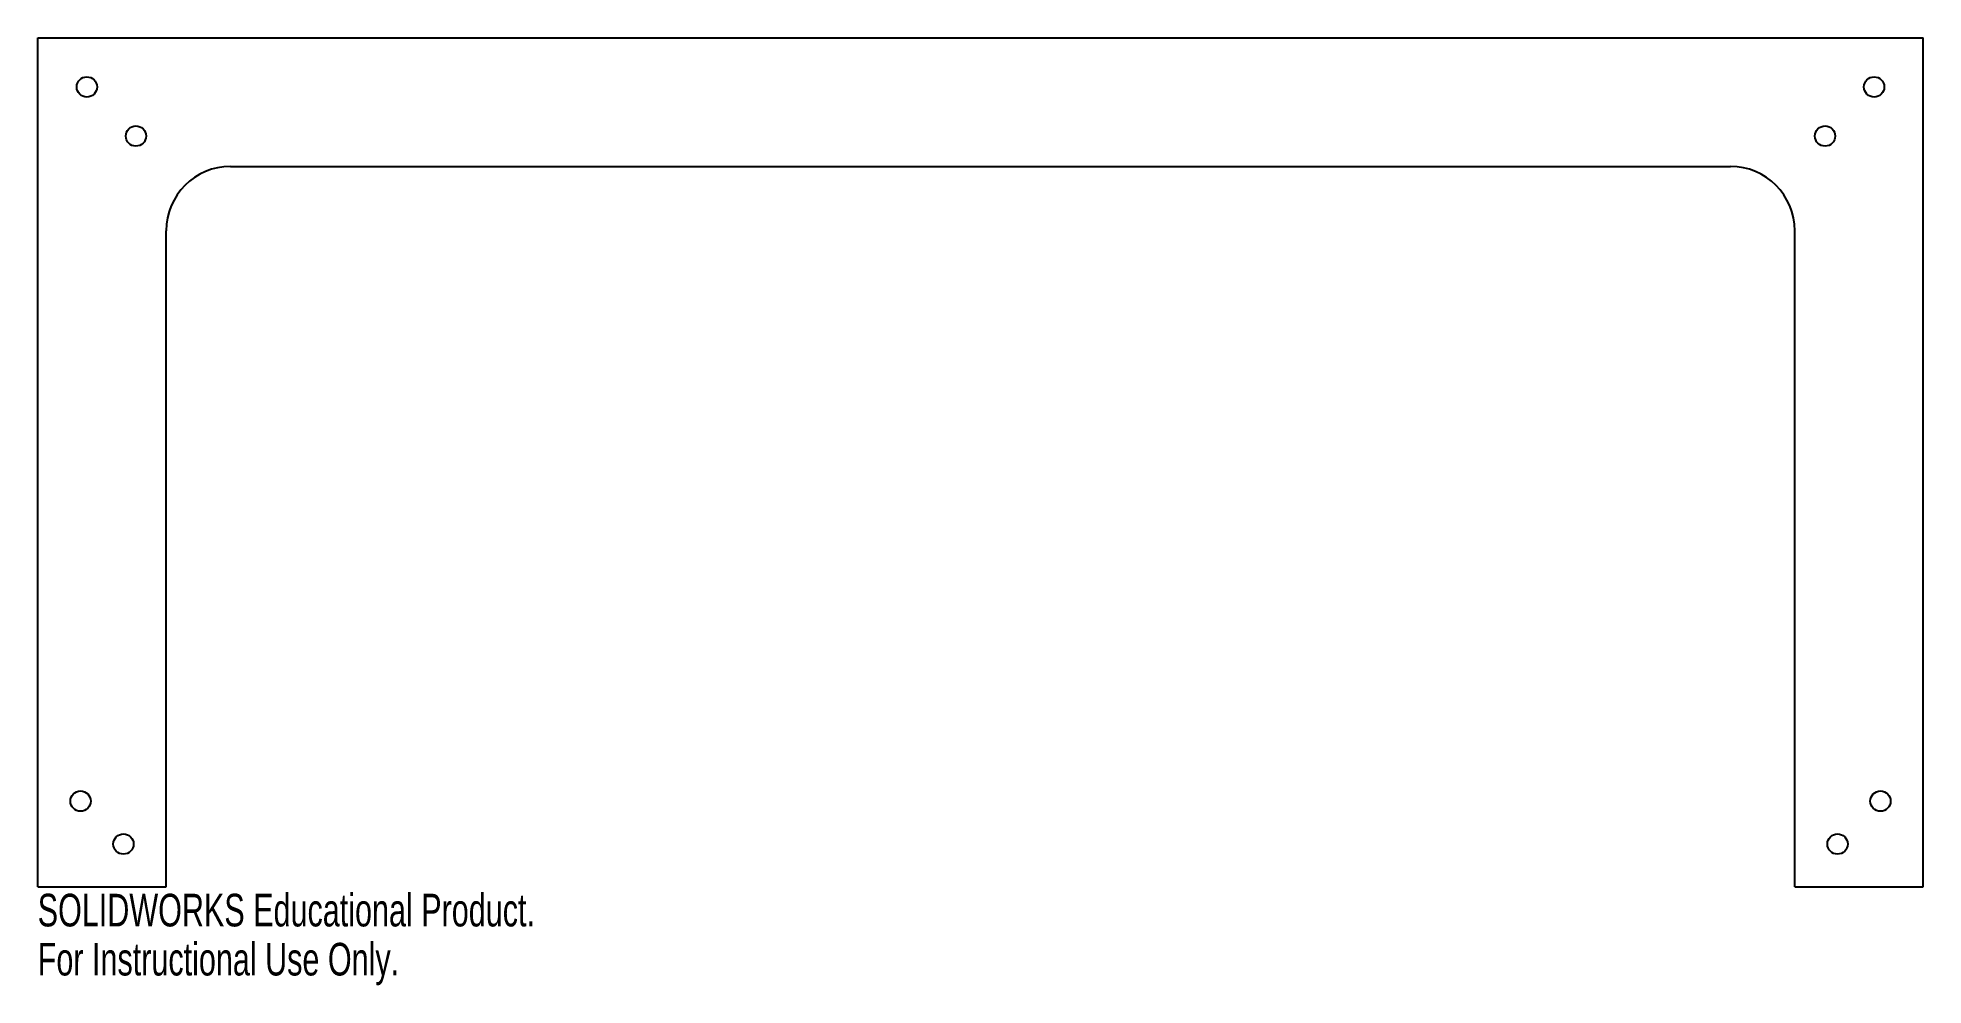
# Model space of a CAD drawing. Header units: inches. Extents: x -5.5 to 5.5, y -3 to 2.5.
import ezdxf

# ---------------------------------------------------------------- set-up
doc = ezdxf.new("R2010")
doc.units = ezdxf.units.IN
doc.header["$MEASUREMENT"] = 0
doc.styles.add('SLDTEXTSTYLE0', font='TXT', dxfattribs={"width": 0.7})

msp = doc.modelspace()

# ---------------------------------------------------------------- linework, layer by layer
at = {"color": 7, "linetype": 'Continuous', "lineweight": 25}
for p, q in [((-5.5, 2.475), (5.5, 2.475)), ((-5.5, -2.475), (-5.5, 2.475)), ((5.5, -2.475), (5.5, 2.475)), ((-4.375, 1.725), (4.375, 1.725)), ((-4.75, -2.475), (-4.75, 1.35)), ((4.75, -2.475), (4.75, 1.35)), ((-5.5, -2.475), (-4.75, -2.475)), ((4.75, -2.475), (5.5, -2.475))]:
    msp.add_line(p, q, dxfattribs=at)
for centre in [(-5.213, 2.188), (5.213, 2.188), (-4.927, 1.902), (4.927, 1.902), (-5.25, -1.975), (5.25, -1.975), (-5, -2.225), (5, -2.225)]:
    msp.add_circle(centre, 0.0591, dxfattribs=at)
for centre, start, end in [((-4.375, 1.35), 90, 180), ((4.375, 1.35), 0, 90)]:
    msp.add_arc(centre, 0.375, start, end, dxfattribs=at)

# ---------------------------------------------------------------- texts
at = {"color": 7, "linetype": 'Continuous', "char_height": 0.1903, "attachment_point": 1, "style": 'SLDTEXTSTYLE0'}
for s, insert in [('SOLIDWORKS Educational Product.', (-5.5, -2.515)), ('For Instructional Use Only.', (-5.5, -2.801))]:
    msp.add_mtext(s, dxfattribs=dict(at, insert=insert))

doc.saveas('drawing.dxf')
